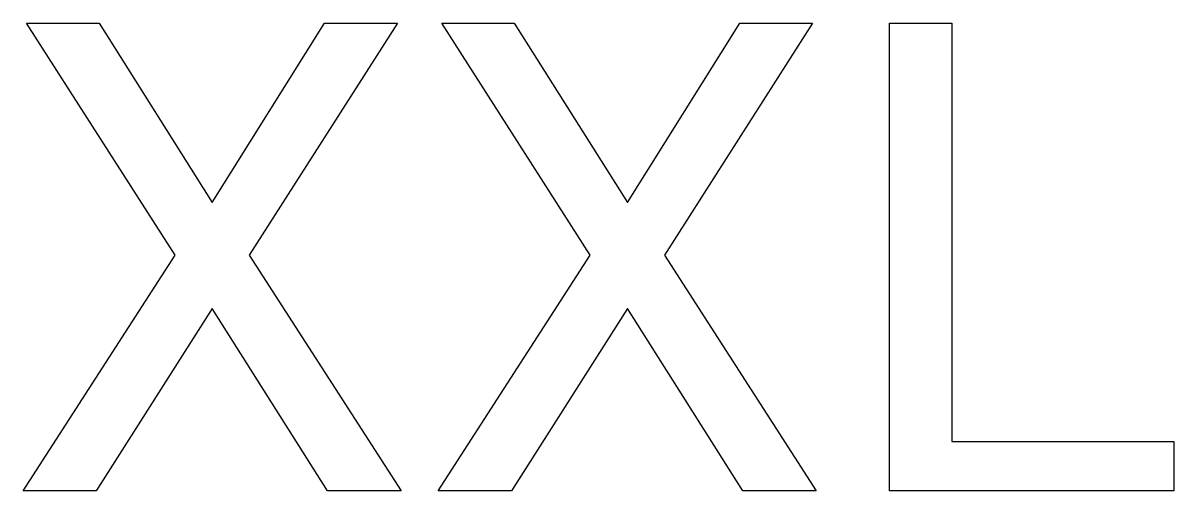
# Model space of a CAD drawing. Header units: millimetres. Extents: x -1480 to 5249, y -840 to 3860.
# Drawn here: x 3626.8 to 3722, y -545.1 to -506.3 of the extents above; entities that cross this region are included whole.
import ezdxf

# ---------------------------------------------------------------- set-up
doc = ezdxf.new("R2010")
doc.units = ezdxf.units.MM
doc.header["$MEASUREMENT"] = 0
doc.layers.add('Domyślny', color=7, linetype='Continuous', true_color=0x000000)

msp = doc.modelspace()

# ---------------------------------------------------------------- linework, layer by layer
at = {"layer": 'Domyślny'}
for p, q in [((3639.364, -525.538), (3627.074, -506.341)), ((3627.074, -506.341), (3633.071, -506.341)), ((3633.071, -506.341), (3642.433, -521.179)), ((3642.433, -521.179), (3651.738, -506.341)), ((3657.763, -506.341), (3645.497, -525.538)), ((3651.738, -506.341), (3657.763, -506.341)), ((3673.719, -525.538), (3661.429, -506.341)), ((3661.429, -506.341), (3667.425, -506.341)), ((3667.425, -506.341), (3676.787, -521.179)), ((3676.787, -521.179), (3686.093, -506.341)), ((3692.118, -506.341), (3679.852, -525.538)), ((3686.093, -506.341), (3692.118, -506.341)), ((3698.475, -545.054), (3698.475, -506.341)), ((3698.475, -506.341), (3703.623, -506.341)), ((3703.623, -506.341), (3703.623, -540.952)), ((3626.777, -545.054), (3639.364, -525.538)), ((3645.497, -525.538), (3658.056, -545.054)), ((3661.132, -545.054), (3673.719, -525.538)), ((3679.852, -525.538), (3692.41, -545.054)), ((3642.433, -529.952), (3632.83, -545.054)), ((3651.979, -545.054), (3642.433, -529.952)), ((3676.787, -529.952), (3667.185, -545.054)), ((3686.333, -545.054), (3676.787, -529.952)), ((3703.623, -540.952), (3722.018, -540.952)), ((3722.018, -540.952), (3722.018, -545.054)), ((3632.83, -545.054), (3626.777, -545.054)), ((3658.056, -545.054), (3651.979, -545.054)), ((3667.185, -545.054), (3661.132, -545.054)), ((3692.41, -545.054), (3686.333, -545.054)), ((3722.018, -545.054), (3698.475, -545.054))]:
    msp.add_line(p, q, dxfattribs=at)

doc.saveas('drawing.dxf')
